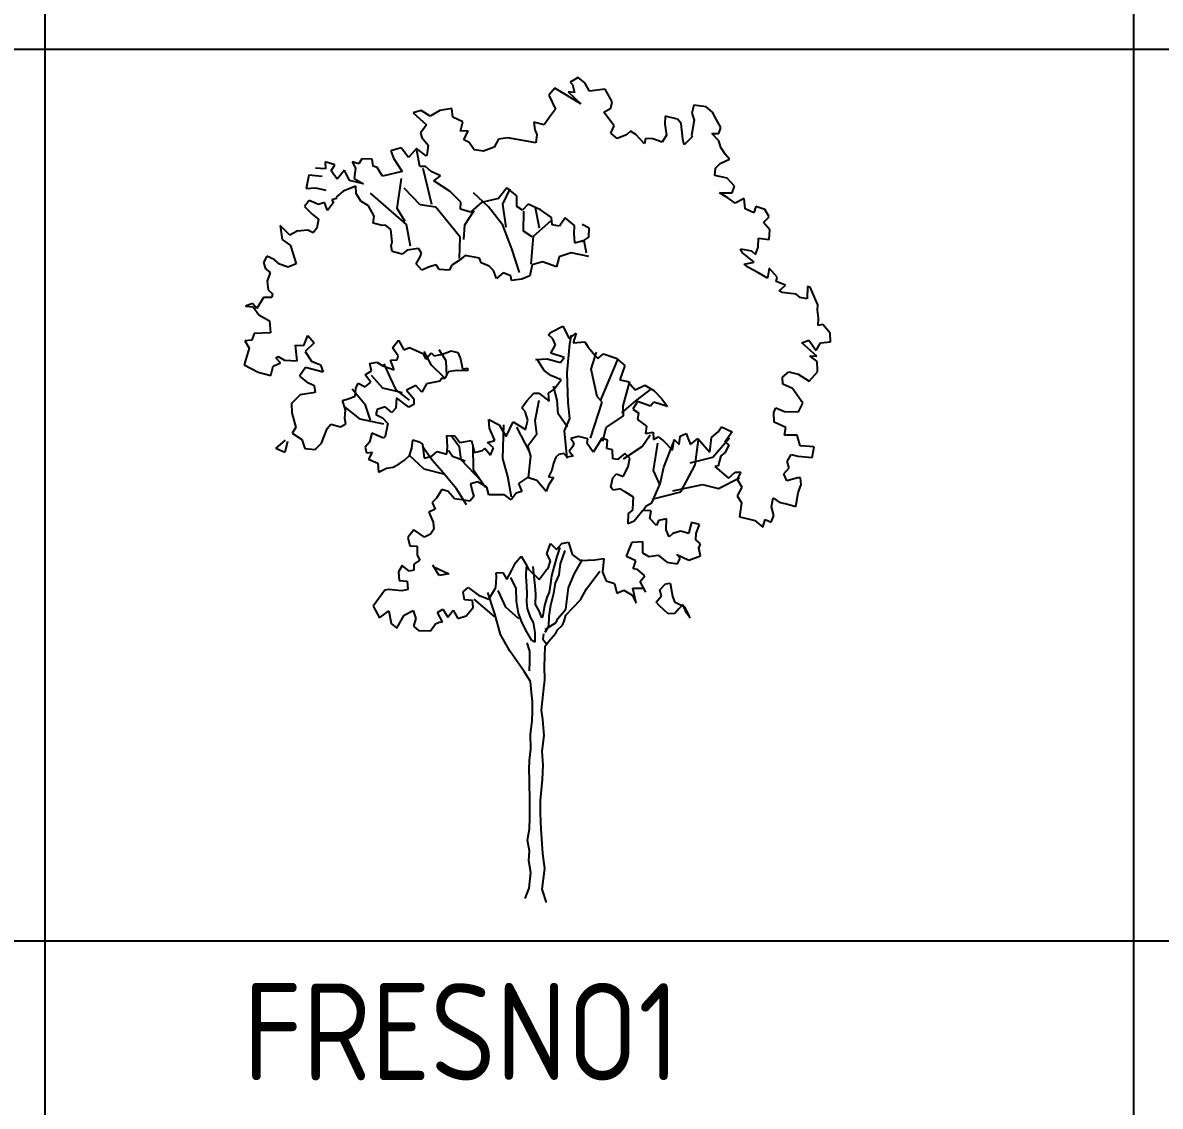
# Model space of a CAD drawing. Header units: millimetres. Extents: x 2198.5 to 2287.8, y 1208.8 to 1298.1.
# Drawn here: x 2268.953 to 2272.464, y 1254.495 to 1257.839 of the extents above; entities that cross this region are included whole.
import ezdxf

# ---------------------------------------------------------------- set-up
doc = ezdxf.new("R2010")
doc.units = ezdxf.units.MM
doc.layers.add('2', color=7, linetype='Continuous')
doc.layers.add('ARBOLES', color=74, linetype='Continuous')
doc.styles.add('ARCHQUICK', font='ARCHQUIK.SHX')

# ---------------------------------------------------------------- blocks, each defined once
blk = doc.blocks.new('FRESNO1')
at = {"layer": 'ARBOLES', "color": 70, "linetype": 'Continuous'}
for p, q in [((0.1599, 4.1692), (0.1188, 4.1461)), ((0.1188, 4.1461), (0.1309, 4.1328)), ((0.1934, 4.1424), (0.1599, 4.1692)), ((0.2166, 4.1), (0.1934, 4.1424)), ((0.0415, 4.1149), (0.011, 4.0798)), ((0.1722, 4.0355), (0.0415, 4.1149)), ((0.1406, 4.0929), (0.1098, 4.0961)), ((0.1098, 4.0961), (0.1722, 4.0355)), ((0.1309, 4.1328), (0.1406, 4.0929)), ((0.2963, 4.1102), (0.2166, 4.1)), ((0.3313, 4.0452), (0.2963, 4.1102)), ((0.011, 4.0798), (0.0453, 4.0094)), ((0.3242, 4.014), (0.3313, 4.0452)), ((0.7436, 4.0289), (0.7335, 3.9893)), ((0.8069, 4.02), (0.7436, 4.0289)), ((-0.6331, 4.0015), (-0.6743, 3.9903)), ((-0.6743, 3.9903), (-0.6065, 3.929)), ((-0.5876, 3.9735), (-0.6331, 4.0015)), ((-0.5391, 4.0014), (-0.5876, 3.9735)), ((-0.4781, 4.0121), (-0.5391, 4.0014)), ((-0.4731, 3.9677), (-0.4781, 4.0121)), ((-0.4228, 3.9441), (-0.4731, 3.9677)), ((0.014, 3.9689), (-0.012, 3.9289)), ((0.0453, 4.0094), (0.014, 3.9689)), ((0.2893, 3.9942), (0.3242, 4.014)), ((0.3408, 3.9244), (0.2893, 3.9942)), ((0.5989, 3.973), (0.598, 3.9332)), ((0.6614, 3.9588), (0.5989, 3.973)), ((0.7335, 3.9893), (0.7454, 3.9536)), ((0.8388, 3.9944), (0.8069, 4.02)), ((0.8561, 3.9579), (0.8388, 3.9944)), ((-0.6065, 3.929), (-0.6378, 3.8884)), ((-0.4349, 3.8978), (-0.4228, 3.9441)), ((-0.012, 3.9289), (-0.0638, 3.943)), ((-0.0638, 3.943), (-0.0595, 3.9038)), ((0.3249, 3.8883), (0.3408, 3.9244)), ((0.598, 3.9332), (0.6056, 3.8771)), ((0.6797, 3.937), (0.6614, 3.9588)), ((0.6886, 3.8572), (0.6797, 3.937)), ((0.7454, 3.9536), (0.7314, 3.8765)), ((0.8807, 3.9156), (0.8561, 3.9579)), ((0.8707, 3.8867), (0.8807, 3.9156)), ((-0.6378, 3.8884), (-0.6312, 3.8653)), ((-0.6312, 3.8653), (-0.5978, 3.8267)), ((-0.3967, 3.8994), (-0.4349, 3.8978)), ((-0.4182, 3.8546), (-0.3967, 3.8994)), ((-0.3914, 3.8404), (-0.4182, 3.8546)), ((-0.2423, 3.8569), (-0.2657, 3.8173)), ((-0.1967, 3.8633), (-0.2423, 3.8569)), ((-0.0548, 3.8381), (-0.1967, 3.8633)), ((-0.0595, 3.9038), (-0.049, 3.8811)), ((-0.049, 3.8811), (-0.0548, 3.8381)), ((0.3571, 3.8614), (0.3249, 3.8883)), ((0.404, 3.8798), (0.3571, 3.8614)), ((0.4232, 3.8979), (0.404, 3.8798)), ((0.4515, 3.8812), (0.4232, 3.8979)), ((0.494, 3.8329), (0.4515, 3.8812)), ((0.5002, 3.8601), (0.494, 3.8329)), ((0.5374, 3.8589), (0.5002, 3.8601)), ((0.5842, 3.8429), (0.5374, 3.8589)), ((0.6056, 3.8771), (0.5842, 3.8429)), ((0.6957, 3.8289), (0.6886, 3.8572)), ((0.7362, 3.8691), (0.6957, 3.8289)), ((0.7314, 3.8765), (0.7362, 3.8691)), ((0.871, 3.8484), (0.8349, 3.8867)), ((0.8349, 3.8867), (0.8707, 3.8867)), ((-0.7353, 3.8127), (-0.7867, 3.799)), ((-0.7867, 3.799), (-0.7732, 3.7608)), ((-0.6981, 3.7639), (-0.7353, 3.8127)), ((-0.657, 3.8108), (-0.6981, 3.7639)), ((-0.6091, 3.7738), (-0.657, 3.8108)), ((-0.6401, 3.7187), (-0.657, 3.8108)), ((-0.5978, 3.8267), (-0.6054, 3.7755)), ((-0.3661, 3.8034), (-0.3914, 3.8404)), ((-0.319, 3.7968), (-0.3661, 3.8034)), ((-0.2657, 3.8173), (-0.319, 3.7968)), ((0.88, 3.8149), (0.871, 3.8484)), ((0.9022, 3.7817), (0.88, 3.8149)), ((-1.0701, 3.7278), (-1.1194, 3.7422)), ((-1.1194, 3.7422), (-1.1169, 3.708)), ((-0.9489, 3.7333), (-0.9831, 3.7428)), ((-0.9831, 3.7428), (-0.9649, 3.7104)), ((-0.9344, 3.7574), (-0.9489, 3.7333)), ((-0.8812, 3.7554), (-0.9344, 3.7574)), ((-0.876, 3.7202), (-0.8812, 3.7554)), ((-0.7732, 3.7608), (-0.7301, 3.6941)), ((-0.6054, 3.7755), (-0.6091, 3.7738)), ((0.8769, 3.7351), (0.9249, 3.7564)), ((0.9249, 3.7564), (0.9022, 3.7817)), ((-1.1169, 3.708), (-1.1675, 3.7103)), ((-1.0892, 3.6965), (-1.0701, 3.7278)), ((-1.0581, 3.655), (-1.0892, 3.6965)), ((-1.022, 3.7), (-1.0581, 3.655)), ((-0.9964, 3.6486), (-1.022, 3.7)), ((-0.9649, 3.7104), (-0.9725, 3.6592)), ((-0.8553, 3.7133), (-0.876, 3.7202)), ((-0.8293, 3.6698), (-0.8553, 3.7133)), ((-0.7301, 3.6941), (-0.8293, 3.6698)), ((-0.6123, 3.7191), (-0.6401, 3.7187)), ((-0.583, 3.6932), (-0.6123, 3.7191)), ((-0.5356, 3.672), (-0.583, 3.6932)), ((0.8506, 3.6739), (0.8531, 3.7113)), ((0.8531, 3.7113), (0.8769, 3.7351)), ((-1.2006, 3.6749), (-1.2144, 3.6084)), ((-1.1338, 3.6691), (-1.2006, 3.6749)), ((-0.9244, 3.6314), (-0.9964, 3.6486)), ((-0.9725, 3.6592), (-0.9244, 3.6314)), ((-0.5699, 3.647), (-0.5356, 3.672)), ((-0.487, 3.5927), (-0.5699, 3.647)), ((0.9117, 3.6609), (0.8506, 3.6739)), ((0.9493, 3.62), (0.9117, 3.6609)), ((-1.2144, 3.6084), (-1.1671, 3.6111)), ((-1.1671, 3.6111), (-1.1155, 3.5996)), ((-1.0275, 3.5948), (-1.0626, 3.5644)), ((-1.0626, 3.5644), (-1.0618, 3.5579)), ((-0.9642, 3.6204), (-1.0275, 3.5948)), ((-0.9626, 3.5822), (-0.9642, 3.6204)), ((-0.9384, 3.5438), (-0.9626, 3.5822)), ((-0.4334, 3.5391), (-0.487, 3.5927)), ((-0.2017, 3.6112), (-0.2434, 3.5575)), ((-0.1496, 3.5706), (-0.2017, 3.6112)), ((-0.1501, 3.5163), (-0.1496, 3.5706)), ((0.9162, 3.5607), (0.8736, 3.5865)), ((0.8736, 3.5865), (0.9373, 3.5856)), ((0.9373, 3.5856), (0.9493, 3.62)), ((-1.1998, 3.5478), (-1.2229, 3.5175)), ((-1.2229, 3.5175), (-1.1854, 3.4779)), ((-1.1525, 3.5279), (-1.1998, 3.5478)), ((-1.123, 3.5365), (-1.1525, 3.5279)), ((-1.1067, 3.4973), (-1.123, 3.5365)), ((-1.0768, 3.5377), (-1.1067, 3.4973)), ((-1.0618, 3.5579), (-1.0854, 3.5514)), ((-1.0854, 3.5514), (-1.0768, 3.5377)), ((-0.9001, 3.5203), (-0.9384, 3.5438)), ((-0.8717, 3.4678), (-0.9001, 3.5203)), ((-0.4347, 3.5032), (-0.4334, 3.5391)), ((-0.3286, 3.5375), (-0.384, 3.4876)), ((-0.2434, 3.5575), (-0.3286, 3.5375)), ((-0.1216, 3.4983), (-0.1501, 3.5163)), ((-0.0933, 3.5292), (-0.1216, 3.4983)), ((-0.0305, 3.5005), (-0.0933, 3.5292)), ((0.9523, 3.5343), (0.9162, 3.5607)), ((0.9986, 3.558), (0.9523, 3.5343)), ((1.0031, 3.5055), (0.9986, 3.558)), ((1.0575, 3.5169), (1.0464, 3.4852)), ((1.1028, 3.502), (1.0575, 3.5169)), ((-1.1854, 3.4779), (-1.1522, 3.4538)), ((-1.1522, 3.4538), (-1.1617, 3.4077)), ((-0.8771, 3.4328), (-0.8717, 3.4678)), ((-0.384, 3.4876), (-0.4347, 3.5032)), ((0.0241, 3.4615), (-0.0305, 3.5005)), ((0.0282, 3.4249), (0.0241, 3.4615)), ((0.0945, 3.4601), (0.0648, 3.417)), ((0.1411, 3.4216), (0.0945, 3.4601)), ((1.0464, 3.4852), (1.0031, 3.5055)), ((1.0956, 3.4364), (1.1242, 3.4647)), ((1.1242, 3.4647), (1.1028, 3.502)), ((-1.2968, 3.3728), (-1.3471, 3.4202)), ((-1.3471, 3.4202), (-1.3366, 3.3499)), ((-1.2606, 3.3928), (-1.2968, 3.3728)), ((-1.2069, 3.3974), (-1.2606, 3.3928)), ((-1.179, 3.3846), (-1.2069, 3.3974)), ((-1.1617, 3.4077), (-1.179, 3.3846)), ((-0.8307, 3.4207), (-0.8771, 3.4328)), ((-0.8137, 3.4226), (-0.8307, 3.4207)), ((-0.7874, 3.4004), (-0.8137, 3.4226)), ((-0.7806, 3.3389), (-0.7874, 3.4004)), ((0.0648, 3.417), (0.0282, 3.4249)), ((0.1394, 3.3777), (0.1411, 3.4216)), ((0.2156, 3.4073), (0.1791, 3.4258)), ((0.2127, 3.362), (0.2156, 3.4073)), ((1.1275, 3.3989), (1.0956, 3.4364)), ((1.1249, 3.3509), (1.1275, 3.3989)), ((-1.3366, 3.3499), (-1.2936, 3.3202)), ((-0.7862, 3.3184), (-0.7806, 3.3389)), ((0.1413, 3.3607), (0.1394, 3.3777)), ((0.1432, 3.3317), (0.1413, 3.3607)), ((0.1894, 3.3448), (0.1432, 3.3317)), ((0.1782, 3.3383), (0.2127, 3.362)), ((0.2018, 3.2813), (0.1894, 3.3448)), ((1.0697, 3.3116), (1.07, 3.3567)), ((1.07, 3.3567), (1.1249, 3.3509)), ((-1.2936, 3.3202), (-1.2763, 3.2599)), ((-0.7804, 3.2899), (-0.7862, 3.3184)), ((-0.73, 3.277), (-0.7804, 3.2899)), ((-0.7043, 3.2957), (-0.73, 3.277)), ((-0.647, 3.3048), (-0.7043, 3.2957)), ((-0.6325, 3.2812), (-0.647, 3.3048)), ((-0.6397, 3.2632), (-0.6325, 3.2812)), ((0.1234, 3.2832), (0.0634, 3.2633)), ((0.213, 3.264), (0.1234, 3.2832)), ((0.9879, 3.2853), (0.9793, 3.3029)), ((0.9793, 3.3029), (1.0347, 3.2932)), ((1.0491, 3.2352), (0.9879, 3.2853)), ((1.0347, 3.2932), (1.0553, 3.2743)), ((1.0553, 3.2743), (1.0697, 3.3116)), ((-1.4134, 3.2659), (-1.4298, 3.2349)), ((-1.4298, 3.2349), (-1.4196, 3.2029)), ((-1.3772, 3.25), (-1.4134, 3.2659)), ((-1.3493, 3.2253), (-1.3772, 3.25)), ((-1.3052, 3.2103), (-1.3493, 3.2253)), ((-1.2647, 3.2268), (-1.3052, 3.2103)), ((-1.2763, 3.2599), (-1.2647, 3.2268)), ((-0.6583, 3.228), (-0.6397, 3.2632)), ((-0.6309, 3.1953), (-0.6583, 3.228)), ((-0.5583, 3.2219), (-0.5916, 3.2116)), ((-0.5425, 3.1985), (-0.5583, 3.2219)), ((-0.4787, 3.2202), (-0.4931, 3.1948)), ((-0.4416, 3.2442), (-0.4787, 3.2202)), ((-0.4113, 3.2687), (-0.4416, 3.2442)), ((-0.3398, 3.2568), (-0.4113, 3.2687)), ((-0.3305, 3.2327), (-0.3398, 3.2568)), ((-0.2901, 3.2147), (-0.3305, 3.2327)), ((-0.0725, 3.223), (-0.0848, 3.1673)), ((-0.021, 3.2367), (-0.0725, 3.223)), ((0.0492, 3.2127), (-0.021, 3.2367)), ((0.0634, 3.2633), (0.0492, 3.2127)), ((0.9985, 3.2256), (1.0491, 3.2352)), ((1.0202, 3.2095), (0.9985, 3.2256)), ((-1.4196, 3.2029), (-1.3975, 3.1829)), ((-1.3975, 3.1829), (-1.4126, 3.1401)), ((-0.5916, 3.2116), (-0.6309, 3.1953)), ((-0.4931, 3.1948), (-0.5425, 3.1985)), ((-0.2678, 3.1933), (-0.2901, 3.2147)), ((-0.2528, 3.1539), (-0.2678, 3.1933)), ((-0.2201, 3.1814), (-0.2528, 3.1539)), ((-0.18, 3.166), (-0.2201, 3.1814)), ((-0.1774, 3.1425), (-0.18, 3.166)), ((-0.0848, 3.1673), (-0.1252, 3.1496)), ((1.0639, 3.1852), (1.0202, 3.2095)), ((1.1162, 3.1553), (1.0639, 3.1852)), ((1.1252, 3.2053), (1.1162, 3.1553)), ((1.1648, 3.1593), (1.1252, 3.2053)), ((-1.4126, 3.1401), (-1.4077, 3.0957)), ((-0.1252, 3.1496), (-0.1774, 3.1425)), ((1.1606, 3.1377), (1.1648, 3.1593)), ((1.2077, 3.1191), (1.1606, 3.1377)), ((1.1751, 3.0903), (1.2077, 3.1191)), ((1.3183, 3.1129), (1.3159, 3.0504)), ((1.3319, 3.1091), (1.3183, 3.1129)), ((1.3709, 3.0207), (1.3319, 3.1091)), ((-1.4312, 3.0573), (-1.4635, 3.0021)), ((-1.3888, 3.0567), (-1.4312, 3.0573)), ((-1.4077, 3.0957), (-1.3843, 3.0758)), ((-1.3843, 3.0758), (-1.3888, 3.0567)), ((1.1905, 3.0828), (1.1751, 3.0903)), ((1.2617, 3.0735), (1.1905, 3.0828)), ((1.2808, 3.057), (1.2617, 3.0735)), ((1.3159, 3.0504), (1.2808, 3.057)), ((-1.4862, 3.0273), (-1.5216, 3.0128)), ((-1.5216, 3.0128), (-1.483, 3.0105)), ((-1.4635, 3.0021), (-1.4862, 3.0273)), ((-1.483, 3.0105), (-1.4533, 2.9701)), ((1.3686, 2.994), (1.3709, 3.0207)), ((1.3744, 2.9536), (1.3686, 2.994)), ((-1.4533, 2.9701), (-1.3995, 2.939)), ((-1.3995, 2.939), (-1.3954, 2.8785)), ((1.3719, 2.9162), (1.3744, 2.9536)), ((-1.4773, 2.876), (-1.4893, 2.8416)), ((-1.3954, 2.8785), (-1.4773, 2.876)), ((0.0094, 2.8679), (0.0198, 2.881)), ((0.0198, 2.881), (0.0826, 2.9118)), ((0.0826, 2.9118), (0.1146, 2.8505)), ((0.1146, 2.8505), (0.1488, 2.8768)), ((0.1488, 2.8768), (0.1344, 2.8276)), ((1.3965, 2.9216), (1.3719, 2.9162)), ((1.4333, 2.8767), (1.3965, 2.9216)), ((1.4341, 2.8331), (1.4333, 2.8767)), ((-1.4893, 2.8416), (-1.5248, 2.839)), ((-1.5248, 2.839), (-1.5021, 2.8018)), ((-1.2606, 2.7373), (-1.2694, 2.8171)), ((-1.2694, 2.8171), (-1.2269, 2.8152)), ((-1.2269, 2.8152), (-1.2059, 2.8652)), ((-1.1753, 2.8275), (-1.2207, 2.7841)), ((-1.2059, 2.8652), (-1.1753, 2.8275)), ((-0.7779, 2.8029), (-0.7478, 2.842)), ((-0.7478, 2.842), (-0.7211, 2.792)), ((0.0315, 2.8479), (0.0094, 2.8679)), ((0.021, 2.7752), (0.0454, 2.8177)), ((0.0454, 2.8177), (0.0315, 2.8479)), ((0.1177, 2.8231), (0.1258, 2.869)), ((0.1344, 2.8276), (0.1934, 2.8328)), ((0.1934, 2.8328), (0.2095, 2.8068)), ((1.2891, 2.8276), (1.3259, 2.8422)), ((1.3654, 2.7606), (1.2891, 2.8276)), ((1.3259, 2.8422), (1.3622, 2.7893)), ((1.3622, 2.7893), (1.3843, 2.8289)), ((1.3843, 2.8289), (1.4341, 2.8331)), ((-1.5021, 2.8018), (-1.5284, 2.7168)), ((-1.2207, 2.7841), (-1.1876, 2.7361)), ((-0.7495, 2.7623), (-0.7779, 2.8029)), ((-0.7552, 2.7418), (-0.7495, 2.7623)), ((-0.7211, 2.792), (-0.6933, 2.8043)), ((-0.6933, 2.8043), (-0.6251, 2.7749)), ((-0.6251, 2.7749), (-0.61, 2.7461)), ((-0.61, 2.7461), (-0.5831, 2.7782)), ((-0.5831, 2.7782), (-0.5682, 2.7627)), ((-0.5682, 2.7627), (-0.5268, 2.7712)), ((-0.5268, 2.7712), (-0.4823, 2.7881)), ((-0.4823, 2.7881), (-0.4481, 2.7787)), ((-0.4481, 2.7787), (-0.4353, 2.747)), ((0.0896, 2.7537), (0.021, 2.7752)), ((0.2095, 2.8068), (0.2447, 2.7644)), ((0.2447, 2.7644), (0.2597, 2.7488)), ((0.2597, 2.7488), (0.2876, 2.7718)), ((0.2876, 2.7718), (0.3521, 2.7511)), ((1.3671, 2.733), (1.3307, 2.7633)), ((1.3307, 2.7633), (1.3654, 2.7606)), ((-1.5284, 2.7168), (-1.4581, 2.6796)), ((-1.3927, 2.663), (-1.3821, 2.7105)), ((-1.3821, 2.7105), (-1.3454, 2.7265)), ((-1.3683, 2.7531), (-1.3569, 2.7583)), ((-1.3454, 2.7265), (-1.3683, 2.7531)), ((-1.3569, 2.7583), (-1.3245, 2.7408)), ((-1.3245, 2.7408), (-1.2606, 2.7373)), ((-1.2184, 2.7036), (-1.2494, 2.6604)), ((-1.1283, 2.6792), (-1.2184, 2.7036)), ((-1.1876, 2.7361), (-1.1418, 2.7174)), ((-1.1418, 2.7174), (-1.1283, 2.6792)), ((-0.8936, 2.7238), (-0.8572, 2.7305)), ((-0.8841, 2.6865), (-0.8936, 2.7238)), ((-0.8572, 2.7305), (-0.8273, 2.7113)), ((-0.8273, 2.7113), (-0.7695, 2.6913)), ((-0.7882, 2.7408), (-0.7552, 2.7418)), ((-0.7695, 2.6913), (-0.7882, 2.7408)), ((-0.4353, 2.747), (-0.4257, 2.6964)), ((-0.055, 2.7443), (0.0029, 2.748)), ((-0.0468, 2.7425), (-0.055, 2.7443)), ((-0.013, 2.688), (-0.0468, 2.7425)), ((0.0029, 2.748), (0.0699, 2.729)), ((0.0699, 2.729), (0.0896, 2.7537)), ((0.3521, 2.7511), (0.3947, 2.7135)), ((0.3947, 2.7135), (0.3696, 2.6418)), ((1.3693, 2.6895), (1.3671, 2.733)), ((-1.4581, 2.6796), (-1.3927, 2.663)), ((-1.2494, 2.6604), (-1.213, 2.6313)), ((-0.9164, 2.667), (-0.8841, 2.6865)), ((-0.8883, 2.629), (-0.9164, 2.667)), ((-0.5328, 2.6474), (-0.5394, 2.6348)), ((-0.5144, 2.6481), (-0.5328, 2.6474)), ((-0.497, 2.6819), (-0.5144, 2.6481)), ((-0.4554, 2.6891), (-0.497, 2.6819)), ((-0.3994, 2.6861), (-0.4554, 2.6891)), ((-0.4257, 2.6964), (-0.3996, 2.6993)), ((-0.3996, 2.6993), (-0.3994, 2.6861)), ((0.0216, 2.6627), (-0.013, 2.688)), ((0.0744, 2.6408), (0.0216, 2.6627)), ((1.1919, 2.6539), (1.2246, 2.6813)), ((1.193, 2.6196), (1.1919, 2.6539)), ((1.2246, 2.6813), (1.2708, 2.6706)), ((1.2708, 2.6706), (1.3265, 2.6344)), ((1.3265, 2.6344), (1.3689, 2.6815)), ((1.3689, 2.6815), (1.3693, 2.6895)), ((-1.213, 2.6313), (-1.1739, 2.6132)), ((-1.1739, 2.6132), (-1.17, 2.5779)), ((-0.9665, 2.5581), (-0.9642, 2.5968)), ((-0.9642, 2.5968), (-0.9527, 2.6245)), ((-0.9527, 2.6245), (-0.9162, 2.6061)), ((-0.9162, 2.6061), (-0.8883, 2.629)), ((-0.6613, 2.6119), (-0.7078, 2.5895)), ((-0.7078, 2.5895), (-0.6712, 2.5459)), ((-0.6311, 2.5782), (-0.6613, 2.6119)), ((-0.6067, 2.6207), (-0.6311, 2.5782)), ((-0.5394, 2.6348), (-0.6067, 2.6207)), ((0.0103, 2.5741), (0.0373, 2.593)), ((0.0373, 2.593), (0.0744, 2.6408)), ((0.3696, 2.6418), (0.4103, 2.6331)), ((0.4103, 2.6331), (0.4481, 2.591)), ((0.4481, 2.591), (0.4957, 2.6148)), ((0.4957, 2.6148), (0.5425, 2.5869)), ((0.5425, 2.5869), (0.5829, 2.5451)), ((1.2432, 2.5973), (1.193, 2.6196)), ((1.2951, 2.5237), (1.2432, 2.5973)), ((-1.2454, 2.5655), (-1.2896, 2.5222)), ((-1.17, 2.5779), (-1.2454, 2.5655)), ((-1.0316, 2.5363), (-1.0021, 2.5449)), ((-1.0158, 2.4891), (-1.0316, 2.5363)), ((-1.0021, 2.5449), (-0.9665, 2.5581)), ((-0.759, 2.5494), (-0.7613, 2.4988)), ((-0.6956, 2.5035), (-0.759, 2.5494)), ((-0.6712, 2.5459), (-0.6706, 2.5169)), ((-0.1244, 2.4995), (-0.0993, 2.5354)), ((-0.0993, 2.5354), (-0.0638, 2.5738)), ((-0.0638, 2.5738), (-0.04, 2.5738)), ((-0.04, 2.5738), (0.0122, 2.5332)), ((0.0122, 2.5332), (0.0103, 2.5741)), ((0.46, 2.5314), (0.4364, 2.493)), ((0.5248, 2.5082), (0.46, 2.5314)), ((0.5829, 2.5451), (0.6111, 2.5058)), ((-1.2896, 2.5222), (-1.287, 2.4748)), ((-1.287, 2.4748), (-1.2668, 2.4002)), ((-1.0203, 2.4462), (-1.0158, 2.4891)), ((-0.8558, 2.491), (-0.8636, 2.4663)), ((-0.8149, 2.5048), (-0.8558, 2.491)), ((-0.7825, 2.4753), (-0.8149, 2.5048)), ((-0.7613, 2.4988), (-0.7825, 2.4753)), ((-0.6706, 2.5169), (-0.6956, 2.5035)), ((-0.1079, 2.4815), (-0.1244, 2.4995)), ((-0.0949, 2.4366), (-0.1079, 2.4815)), ((0.4364, 2.493), (0.4649, 2.475)), ((0.4649, 2.475), (0.4594, 2.4413)), ((0.5411, 2.5285), (0.5248, 2.5082)), ((0.6111, 2.5058), (0.5411, 2.5285)), ((1.1482, 2.4755), (1.1586, 2.5005)), ((1.1495, 2.428), (1.1482, 2.4755)), ((1.1586, 2.5005), (1.2018, 2.4815)), ((1.2018, 2.4815), (1.2723, 2.4787)), ((1.2723, 2.4787), (1.2951, 2.5237)), ((-1.1086, 2.3953), (-1.0899, 2.4173)), ((-1.0899, 2.4173), (-1.0421, 2.404)), ((-1.0421, 2.404), (-1.0146, 2.419)), ((-1.0146, 2.419), (-1.0203, 2.4462)), ((-0.8636, 2.4663), (-0.8286, 2.449)), ((-0.8286, 2.449), (-0.8028, 2.4201)), ((-0.8028, 2.4201), (-0.8155, 2.3551)), ((-0.2892, 2.3977), (-0.2927, 2.4411)), ((-0.2927, 2.4411), (-0.2394, 2.4139)), ((-0.2049, 2.3542), (-0.1695, 2.4283)), ((-0.1695, 2.4283), (-0.107, 2.3902)), ((-0.107, 2.3902), (-0.0949, 2.4366)), ((0.4594, 2.4413), (0.5056, 2.4067)), ((1.2082, 2.4001), (1.1495, 2.428)), ((-1.2668, 2.4002), (-1.2861, 2.3716)), ((-1.2861, 2.3716), (-1.2362, 2.3401)), ((-1.1376, 2.3219), (-1.1107, 2.3898)), ((-1.1107, 2.3898), (-1.1086, 2.3953)), ((-0.8835, 2.3714), (-0.8944, 2.3265)), ((-0.8238, 2.3462), (-0.8835, 2.3714)), ((-0.5011, 2.3027), (-0.5048, 2.3592)), ((-0.5048, 2.3592), (-0.4636, 2.3585)), ((-0.4636, 2.3585), (-0.4386, 2.3242)), ((-0.2623, 2.3345), (-0.2892, 2.3977)), ((-0.2394, 2.4139), (-0.2049, 2.3542)), ((0.5056, 2.4067), (0.4991, 2.3702)), ((0.4991, 2.3702), (0.5393, 2.3774)), ((0.5393, 2.3774), (0.5395, 2.3403)), ((0.6741, 2.3566), (0.7058, 2.3694)), ((0.7058, 2.3694), (0.7154, 2.3426)), ((0.8338, 2.3492), (0.8677, 2.3781)), ((0.8677, 2.3781), (0.8834, 2.4037)), ((0.8834, 2.4037), (0.9379, 2.378)), ((0.9379, 2.378), (0.9012, 2.3262)), ((1.2018, 2.3623), (1.2082, 2.4001)), ((1.2655, 2.3615), (1.2018, 2.3623)), ((1.2807, 2.3075), (1.2655, 2.3615)), ((-1.3689, 2.2949), (-1.3192, 2.3361)), ((-1.3092, 2.3293), (-1.3229, 2.2735)), ((-1.2362, 2.3401), (-1.2218, 2.294)), ((-1.1697, 2.2892), (-1.1376, 2.3219)), ((-0.8944, 2.3265), (-0.9168, 2.3015)), ((-0.9168, 2.3015), (-0.9108, 2.2717)), ((-0.8155, 2.3551), (-0.8238, 2.3462)), ((-0.6805, 2.296), (-0.676, 2.3388)), ((-0.676, 2.3388), (-0.6443, 2.3278)), ((-0.6443, 2.3278), (-0.6271, 2.3165)), ((-0.6271, 2.3165), (-0.618, 2.246)), ((-0.5049, 2.2652), (-0.5011, 2.3027)), ((-0.4386, 2.3242), (-0.3789, 2.3348)), ((-0.3789, 2.3348), (-0.3642, 2.2742)), ((-0.2982, 2.3239), (-0.2623, 2.3345)), ((-0.2689, 2.298), (-0.2982, 2.3239)), ((0.133, 2.3043), (0.1144, 2.2811)), ((0.1605, 2.3551), (0.1233, 2.3443)), ((0.1233, 2.3443), (0.1375, 2.3234)), ((0.1375, 2.3234), (0.133, 2.3043)), ((0.2081, 2.3432), (0.1605, 2.3551)), ((0.2054, 2.3203), (0.2081, 2.3432)), ((0.2355, 2.276), (0.2054, 2.3203)), ((0.2603, 2.3145), (0.2355, 2.276)), ((0.2793, 2.3458), (0.2603, 2.3145)), ((0.307, 2.3356), (0.2793, 2.3458)), ((0.3036, 2.2942), (0.307, 2.3356)), ((0.5395, 2.3403), (0.5632, 2.3535)), ((0.5632, 2.3535), (0.5907, 2.3327)), ((0.5907, 2.3327), (0.6356, 2.2861)), ((0.6356, 2.2861), (0.6441, 2.34)), ((0.6441, 2.34), (0.6696, 2.3137)), ((0.6696, 2.3137), (0.6741, 2.3566)), ((0.7154, 2.3426), (0.7277, 2.3149)), ((0.7277, 2.3149), (0.7642, 2.3441)), ((0.7642, 2.3441), (0.8248, 2.2754)), ((0.8248, 2.2754), (0.8338, 2.3492)), ((0.9012, 2.3262), (0.9213, 2.3126)), ((0.9213, 2.3126), (0.9018, 2.2733)), ((1.3515, 2.3022), (1.2807, 2.3075)), ((1.3416, 2.2481), (1.3515, 2.3022)), ((-1.3229, 2.2735), (-1.3689, 2.2949)), ((-1.2218, 2.294), (-1.1697, 2.2892)), ((-0.9108, 2.2717), (-0.8807, 2.275)), ((-0.8807, 2.275), (-0.8993, 2.2398)), ((-0.7188, 2.2361), (-0.6922, 2.2589)), ((-0.6922, 2.2589), (-0.6805, 2.296)), ((-0.618, 2.246), (-0.5793, 2.2556)), ((-0.5793, 2.2556), (-0.5529, 2.2797)), ((-0.5529, 2.2797), (-0.5049, 2.2652)), ((-0.3642, 2.2742), (-0.3242, 2.2839)), ((-0.3242, 2.2839), (-0.3123, 2.2959)), ((-0.3123, 2.2959), (-0.2832, 2.2607)), ((-0.2832, 2.2607), (-0.2689, 2.298)), ((0.0464, 2.2497), (0.0352, 2.2193)), ((0.0619, 2.2647), (0.0464, 2.2497)), ((0.0879, 2.2689), (0.0619, 2.2647)), ((0.1045, 2.2509), (0.0879, 2.2689)), ((0.1345, 2.2555), (0.1045, 2.2509)), ((0.1144, 2.2811), (0.1345, 2.2555)), ((0.3336, 2.2869), (0.3036, 2.2942)), ((0.3346, 2.242), (0.3336, 2.2869)), ((0.3589, 2.2381), (0.3346, 2.242)), ((0.3952, 2.2686), (0.3589, 2.2381)), ((0.4203, 2.2449), (0.3952, 2.2686)), ((0.4119, 2.2016), (0.4203, 2.2449)), ((0.8812, 2.2565), (0.8668, 2.2072)), ((0.9018, 2.2733), (0.8812, 2.2565)), ((1.2153, 2.2288), (1.2352, 2.2641)), ((1.2352, 2.2641), (1.2692, 2.2559)), ((1.2692, 2.2559), (1.3416, 2.2481)), ((-0.8993, 2.2398), (-0.8534, 2.2198)), ((-0.8534, 2.2198), (-0.8496, 2.1739)), ((-0.8496, 2.1739), (-0.8082, 2.1944)), ((-0.8082, 2.1944), (-0.7756, 2.1993)), ((-0.7756, 2.1993), (-0.7445, 2.2173)), ((-0.7445, 2.2173), (-0.7188, 2.2361)), ((0.0257, 2.1852), (0.0098, 2.1503)), ((0.0352, 2.2193), (0.0257, 2.1852)), ((0.3869, 2.1525), (0.4119, 2.2016)), ((0.8668, 2.2072), (0.85, 2.204)), ((0.85, 2.204), (0.9188, 2.1441)), ((1.1985, 2.166), (1.2255, 2.1968)), ((1.2255, 2.1968), (1.2153, 2.2288)), ((-0.0972, 2.1476), (-0.1428, 2.1174)), ((-0.0491, 2.1318), (-0.0972, 2.1476)), ((-0.002, 2.0775), (-0.0491, 2.1318)), ((0.0352, 2.1478), (0.009, 2.1091)), ((0.0098, 2.1503), (0.0352, 2.1478)), ((0.3254, 2.098), (0.3346, 2.1467)), ((0.3346, 2.1467), (0.3536, 2.166)), ((0.3536, 2.166), (0.3869, 2.1525)), ((0.9188, 2.1441), (0.9526, 2.1744)), ((0.9526, 2.1744), (0.9816, 2.175)), ((0.9816, 2.175), (0.9632, 2.1385)), ((0.9632, 2.1385), (0.9861, 2.0987)), ((1.2143, 2.1307), (1.1985, 2.166)), ((1.2695, 2.1461), (1.2143, 2.1307)), ((1.2828, 2.1462), (1.2695, 2.1461)), ((1.2866, 2.1122), (1.2828, 2.1462)), ((-0.5287, 2.0864), (-0.557, 2.0435)), ((-0.4972, 2.0767), (-0.5287, 2.0864)), ((-0.4653, 2.0405), (-0.4972, 2.0767)), ((-0.3478, 2.1264), (-0.385, 2.1156)), ((-0.385, 2.1156), (-0.3751, 2.0744)), ((-0.3751, 2.0744), (-0.3672, 2.0514)), ((-0.3023, 2.0983), (-0.3478, 2.1264)), ((-0.2927, 2.0597), (-0.3023, 2.0983)), ((-0.1251, 2.077), (-0.1546, 2.0684)), ((-0.1428, 2.1174), (-0.1251, 2.077)), ((0.009, 2.1091), (-0.002, 2.0775)), ((0.3364, 2.0833), (0.3254, 2.098)), ((0.3727, 2.09), (0.3364, 2.0833)), ((0.394, 2.0765), (0.3727, 2.09)), ((0.4395, 2.0484), (0.394, 2.0765)), ((0.9861, 2.0987), (0.9632, 2.055)), ((1.2591, 2.0019), (1.2715, 2.0695)), ((1.2715, 2.0695), (1.2866, 2.1122)), ((-0.557, 2.0435), (-0.5784, 2.0213)), ((-0.5784, 2.0213), (-0.5627, 1.9873)), ((-0.429, 2.0353), (-0.4653, 2.0405)), ((-0.3884, 2.0278), (-0.429, 2.0353)), ((-0.3672, 2.0514), (-0.3884, 2.0278)), ((-0.2489, 2.0593), (-0.2927, 2.0597)), ((-0.212, 2.0607), (-0.2489, 2.0593)), ((-0.1787, 2.0353), (-0.212, 2.0607)), ((-0.1546, 2.0684), (-0.1787, 2.0353)), ((0.4362, 1.9832), (0.4371, 2.023)), ((0.4371, 2.023), (0.4395, 2.0484)), ((0.9632, 2.055), (0.9843, 2.0203)), ((0.9843, 2.0203), (0.975, 1.9491)), ((1.1361, 2.0001), (1.1457, 2.0449)), ((1.1457, 2.0449), (1.176, 2.0231)), ((1.176, 2.0231), (1.2236, 2.0112)), ((-0.5627, 1.9873), (-0.5955, 1.973)), ((-0.5955, 1.973), (-0.574, 1.9225)), ((0.4122, 1.913), (0.4143, 1.9662)), ((0.4143, 1.9662), (0.4362, 1.9832)), ((0.4868, 1.9809), (0.4425, 1.9269)), ((0.5281, 1.9788), (0.4868, 1.9809)), ((0.489, 1.9851), (0.5026, 2.0051)), ((0.5217, 1.941), (0.5281, 1.9788)), ((1.1356, 1.9219), (1.1476, 1.9564)), ((1.1476, 1.9564), (1.1361, 2.0001)), ((1.2236, 2.0112), (1.2591, 2.0019)), ((-0.574, 1.9225), (-0.57, 1.8858)), ((0.4425, 1.9269), (0.4122, 1.913)), ((0.5548, 1.905), (0.5217, 1.941)), ((0.5653, 1.93), (0.5548, 1.905)), ((0.6067, 1.9386), (0.5653, 1.93)), ((0.6035, 1.8839), (0.6067, 1.9386)), ((0.7318, 1.9207), (0.7214, 1.8838)), ((0.7728, 1.9094), (0.7318, 1.9207)), ((0.7565, 1.8652), (0.7728, 1.9094)), ((0.975, 1.9491), (1.0184, 1.9394)), ((1.0184, 1.9394), (1.0526, 1.9299)), ((1.0526, 1.9299), (1.0934, 1.8961)), ((1.0934, 1.8961), (1.1049, 1.9357)), ((1.1049, 1.9357), (1.1356, 1.9219)), ((-0.6715, 1.8825), (-0.7018, 1.8447)), ((-0.7018, 1.8447), (-0.6904, 1.8022)), ((-0.6172, 1.8461), (-0.6715, 1.8825)), ((-0.5871, 1.8614), (-0.6172, 1.8461)), ((-0.57, 1.8858), (-0.5871, 1.8614)), ((0.6195, 1.8473), (0.6035, 1.8839)), ((0.6387, 1.8653), (0.6195, 1.8473)), ((0.6772, 1.8762), (0.6387, 1.8653)), ((0.7195, 1.8651), (0.6772, 1.8762)), ((0.7214, 1.8838), (0.7195, 1.8651)), ((0.7549, 1.8319), (0.7565, 1.8652)), ((-0.6904, 1.8022), (-0.6545, 1.8009)), ((-0.6545, 1.8009), (-0.6535, 1.756)), ((0.0014, 1.7613), (0.0194, 1.8137)), ((0.0194, 1.8137), (0.0505, 1.784)), ((0.0505, 1.784), (0.0775, 1.8148)), ((0.0775, 1.8148), (0.1099, 1.8211)), ((0.1099, 1.8211), (0.1288, 1.7583)), ((0.4143, 1.7755), (0.4317, 1.8211)), ((0.4317, 1.8211), (0.4843, 1.8243)), ((0.4843, 1.8243), (0.484, 1.7674)), ((0.777, 1.8119), (0.7549, 1.8319)), ((0.7688, 1.7911), (0.777, 1.8119)), ((0.7785, 1.7511), (0.7688, 1.7911)), ((-0.64, 1.7297), (-0.6709, 1.7104)), ((-0.6535, 1.756), (-0.64, 1.7297)), ((-0.1578, 1.7158), (-0.1284, 1.7496)), ((-0.1284, 1.7496), (-0.1075, 1.7161)), ((0.0198, 1.7263), (0.0014, 1.7613)), ((0.0082, 1.688), (0.0198, 1.7263)), ((0.1288, 1.7583), (0.1693, 1.7284)), ((0.1693, 1.7284), (0.2444, 1.7314)), ((0.2444, 1.7314), (0.2899, 1.7391)), ((0.2899, 1.7391), (0.2817, 1.6694)), ((0.4041, 1.7479), (0.4143, 1.7755)), ((0.4515, 1.7267), (0.4041, 1.7479)), ((0.4376, 1.6854), (0.4515, 1.7267)), ((0.484, 1.7674), (0.5166, 1.7485)), ((0.5166, 1.7485), (0.5635, 1.755)), ((0.5635, 1.755), (0.6072, 1.7201)), ((0.675, 1.7409), (0.6585, 1.759)), ((0.6585, 1.759), (0.7186, 1.7299)), ((0.6611, 1.7116), (0.675, 1.7409)), ((0.7186, 1.7299), (0.7785, 1.7511)), ((-0.7297, 1.7025), (-0.7487, 1.6713)), ((-0.7487, 1.6713), (-0.7451, 1.6267)), ((-0.6948, 1.6746), (-0.7297, 1.7025)), ((-0.6701, 1.6787), (-0.6948, 1.6746)), ((-0.6709, 1.7104), (-0.6701, 1.6787)), ((-0.5426, 1.6518), (-0.5749, 1.7039)), ((-0.5701, 1.6965), (-0.4933, 1.6613)), ((-0.2554, 1.6652), (-0.2213, 1.6677)), ((-0.2213, 1.6677), (-0.2015, 1.6328)), ((-0.2015, 1.6328), (-0.1762, 1.6794)), ((-0.1762, 1.6794), (-0.1578, 1.7158)), ((-0.1075, 1.7161), (-0.0921, 1.6847)), ((-0.0921, 1.6847), (-0.0373, 1.6326)), ((-0.0373, 1.6326), (-0.0028, 1.6801)), ((-0.0028, 1.6801), (0.0082, 1.688)), ((0.2817, 1.6694), (0.3012, 1.6252)), ((0.4591, 1.6825), (0.4376, 1.6854)), ((0.497, 1.651), (0.4591, 1.6825)), ((0.6072, 1.7201), (0.6611, 1.7116)), ((-0.7451, 1.6267), (-0.7051, 1.6245)), ((-0.7051, 1.6245), (-0.7017, 1.5825)), ((-0.4933, 1.6613), (-0.5426, 1.6518)), ((-0.2566, 1.5923), (-0.2532, 1.6456)), ((-0.2532, 1.6456), (-0.2554, 1.6652)), ((0.3012, 1.6252), (0.3425, 1.6113)), ((0.3425, 1.6113), (0.3544, 1.5636)), ((0.4723, 1.623), (0.497, 1.651)), ((0.5022, 1.5681), (0.4723, 1.623)), ((0.5724, 1.5799), (0.6008, 1.6109)), ((0.6008, 1.6109), (0.6243, 1.6135)), ((0.6243, 1.6135), (0.6355, 1.5485)), ((-0.8179, 1.5788), (-0.8763, 1.4969)), ((-0.7982, 1.581), (-0.8179, 1.5788)), ((-0.7674, 1.5778), (-0.7982, 1.581)), ((-0.7314, 1.5752), (-0.7674, 1.5778)), ((-0.7017, 1.5825), (-0.7314, 1.5752)), ((-0.4223, 1.5699), (-0.3968, 1.5913)), ((-0.4151, 1.5296), (-0.4223, 1.5699)), ((-0.3968, 1.5913), (-0.3449, 1.5533)), ((-0.3449, 1.5533), (-0.2923, 1.5327)), ((-0.2923, 1.5327), (-0.2566, 1.5923)), ((0.3544, 1.5636), (0.3899, 1.5781)), ((0.3899, 1.5781), (0.4325, 1.5524)), ((0.4325, 1.5524), (0.4528, 1.5123)), ((0.4351, 1.5884), (0.4906, 1.5893)), ((0.4528, 1.5123), (0.4351, 1.5884)), ((0.5812, 1.5491), (0.5724, 1.5799)), ((-0.8763, 1.4969), (-0.8446, 1.4382)), ((-0.375, 1.5261), (-0.4151, 1.5296)), ((-0.3711, 1.4908), (-0.375, 1.5261)), ((0.5541, 1.5183), (0.5812, 1.5491)), ((0.5708, 1.4989), (0.5541, 1.5183)), ((0.6137, 1.4587), (0.5708, 1.4989)), ((0.6355, 1.5485), (0.6467, 1.5193)), ((0.6467, 1.5193), (0.6971, 1.4944)), ((0.688, 1.5053), (0.6679, 1.4833)), ((0.7072, 1.4638), (0.688, 1.5053)), ((0.6971, 1.4944), (0.7197, 1.4466)), ((-0.8446, 1.4382), (-0.7969, 1.4739)), ((-0.7969, 1.4739), (-0.7859, 1.4103)), ((-0.7568, 1.387), (-0.719, 1.4521)), ((-0.719, 1.4521), (-0.674, 1.4757)), ((-0.674, 1.4757), (-0.6602, 1.4348)), ((-0.551, 1.4655), (-0.5237, 1.4818)), ((-0.5259, 1.418), (-0.551, 1.4655)), ((-0.5237, 1.4818), (-0.4994, 1.4421)), ((-0.4994, 1.4421), (-0.4728, 1.4769)), ((-0.4728, 1.4769), (-0.4483, 1.4346)), ((-0.4483, 1.4346), (-0.4061, 1.4485)), ((-0.4061, 1.4485), (-0.3711, 1.4908)), ((0.6479, 1.4612), (0.6137, 1.4587)), ((0.6679, 1.4833), (0.6479, 1.4612)), ((0.7248, 1.4366), (0.7072, 1.4638)), ((-0.7859, 1.4103), (-0.7568, 1.387)), ((-0.6602, 1.4348), (-0.6731, 1.3963)), ((-0.6731, 1.3963), (-0.6469, 1.3754)), ((-0.587, 1.3728), (-0.5606, 1.4088)), ((-0.5606, 1.4088), (-0.5429, 1.4161)), ((-0.5429, 1.4161), (-0.5259, 1.418)), ((-0.6469, 1.3754), (-0.587, 1.3728))]:
    blk.add_line(p, q, dxfattribs=at)
at = {"layer": 'ARBOLES', "color": 12, "linetype": 'Continuous'}
for p, q in [((-0.5803, 3.5267), (-0.6231, 3.7086)), ((-0.7543, 3.5073), (-0.734, 3.6579)), ((-0.7082, 3.4264), (-0.8899, 3.5836)), ((-0.6385, 3.5255), (-0.7193, 3.6092)), ((-0.2943, 3.5148), (-0.3697, 3.5859)), ((-0.2218, 3.5295), (-0.184, 3.6065)), ((-0.7152, 3.4415), (-0.7543, 3.5073)), ((-0.5604, 3.5143), (-0.6385, 3.5255)), ((-0.4363, 3.3626), (-0.5604, 3.5143)), ((-0.2218, 3.4222), (-0.2943, 3.5148)), ((-0.2048, 3.4122), (-0.2218, 3.5295)), ((-0.036, 3.4071), (-0.0568, 3.5108)), ((-0.4127, 3.4248), (-0.3665, 3.4975)), ((-0.1165, 3.3929), (-0.1145, 3.4938)), ((-0.688, 3.3161), (-0.7082, 3.4264)), ((-0.419, 3.35), (-0.4127, 3.4248)), ((-0.1754, 3.3029), (-0.2218, 3.4222)), ((-0.0737, 3.3646), (-0.1165, 3.3929)), ((-0.066, 3.3667), (0.022, 3.4454)), ((-0.4402, 3.2549), (-0.4363, 3.3626)), ((-0.078, 3.225), (-0.066, 3.3667)), ((-0.1369, 3.1827), (-0.1754, 3.3029)), ((0.1034, 2.6771), (0.1177, 2.8231)), ((-0.5815, 2.7161), (-0.6182, 2.7836)), ((-0.507, 2.7364), (-0.5425, 2.7933)), ((0.2245, 2.6959), (0.2521, 2.7811)), ((-0.7888, 2.6507), (-0.8206, 2.7227)), ((-0.5176, 2.6531), (-0.5815, 2.7161)), ((-0.5039, 2.6612), (-0.507, 2.7364)), ((0.2728, 2.5357), (0.3608, 2.7442)), ((-0.8267, 2.5988), (-0.8856, 2.6638)), ((-0.7609, 2.5903), (-0.7888, 2.6507)), ((0.1083, 2.5267), (0.1034, 2.6771)), ((0.2559, 2.5564), (0.2245, 2.6959)), ((-0.9152, 2.5135), (-0.9825, 2.5947)), ((-0.7287, 2.5753), (-0.8267, 2.5988)), ((-0.6928, 2.5382), (-0.7609, 2.5903)), ((0.054, 2.5379), (0.0343, 2.6085)), ((0.3869, 2.51), (0.4209, 2.633)), ((0.4502, 2.5356), (0.5309, 2.5962)), ((-0.0577, 2.4354), (-0.0374, 2.5383)), ((0.059, 2.4696), (0.054, 2.5379)), ((0.2816, 2.5275), (0.2559, 2.5564)), ((0.3802, 2.4749), (0.4502, 2.5356)), ((-0.9417, 2.4417), (-1.0201, 2.5045)), ((-0.8896, 2.4382), (-0.9152, 2.5135)), ((0.1173, 2.4456), (0.1083, 2.5267)), ((0.2224, 2.3461), (0.2816, 2.5275)), ((0.3886, 2.4586), (0.3869, 2.51)), ((-0.8223, 2.4166), (-0.9417, 2.4417)), ((-0.0488, 2.3675), (-0.0577, 2.4354)), ((0.1049, 2.4019), (0.059, 2.4696)), ((0.0911, 2.3831), (0.1173, 2.4456)), ((0.3011, 2.3999), (0.3886, 2.4586)), ((-0.4399, 2.3002), (-0.4821, 2.3578)), ((-0.2205, 2.2438), (-0.2155, 2.4139)), ((-0.0866, 2.2786), (-0.1507, 2.4026)), ((-0.0952, 2.3081), (-0.0488, 2.3675)), ((0.1038, 2.2455), (0.0911, 2.3831)), ((0.2836, 2.3317), (0.3011, 2.3999)), ((0.4825, 2.3048), (0.5237, 2.3637)), ((-0.5784, 2.2358), (-0.6271, 2.3045)), ((-0.4315, 2.2363), (-0.4399, 2.3002)), ((-0.3702, 2.1848), (-0.3708, 2.3092)), ((-0.0801, 2.2555), (-0.0952, 2.3081)), ((0.3889, 2.2414), (0.4825, 2.3048)), ((0.5398, 2.1827), (0.5614, 2.3215)), ((0.5921, 2.2005), (0.6405, 2.325)), ((0.7511, 2.2115), (0.7675, 2.3378)), ((0.8395, 2.2505), (0.9241, 2.3473)), ((-0.6182, 2.189), (-0.6937, 2.2601)), ((-0.4758, 2.2538), (-0.4952, 2.2848)), ((-0.4123, 2.2304), (-0.4758, 2.2538)), ((-0.1957, 2.1526), (-0.2205, 2.2438)), ((-0.092, 2.1482), (-0.0801, 2.2555)), ((0.7261, 2.222), (0.8395, 2.2505)), ((-0.512, 2.1624), (-0.6182, 2.189)), ((-0.5313, 2.1815), (-0.5784, 2.2358)), ((-0.3296, 2.1297), (-0.4315, 2.2363)), ((-0.3088, 2.0976), (-0.3702, 2.1848)), ((0.5737, 2.1163), (0.5921, 2.2005)), ((0.6789, 2.0751), (0.7511, 2.2115)), ((-0.455, 2.0906), (-0.5313, 2.1815)), ((-0.1776, 2.0487), (-0.1957, 2.1526)), ((0.5715, 2.1121), (0.5398, 2.1827)), ((0.869, 2.0922), (0.9742, 2.1463)), ((-0.405, 2.0101), (-0.455, 2.0906)), ((0.5315, 2.0189), (0.5737, 2.1163)), ((0.5333, 2.039), (0.6789, 2.0751)), ((0.6386, 2.0799), (0.7886, 2.1124)), ((0.7886, 2.1124), (0.869, 2.0922)), ((0.5026, 2.0051), (0.5315, 2.0189)), ((0.0666, 1.7938), (0.0518, 1.7484)), ((0.0518, 1.7484), (0.0367, 1.6938)), ((0.0706, 1.7108), (0.0935, 1.7782)), ((0.1399, 1.6589), (0.1806, 1.7336)), ((-0.1027, 1.6968), (-0.1053, 1.6488)), ((-0.0644, 1.6627), (-0.0671, 1.6981)), ((0.0367, 1.6938), (0.0242, 1.6513)), ((0.0635, 1.6557), (0.0706, 1.7108)), ((0.2024, 1.5851), (0.2692, 1.6746)), ((-0.154, 1.5865), (-0.18, 1.6419)), ((-0.1053, 1.6488), (-0.1011, 1.599)), ((-0.0575, 1.5999), (-0.0644, 1.6627)), ((0.0193, 1.6124), (0.0123, 1.5679)), ((0.0242, 1.6513), (0.0193, 1.6124)), ((0.0366, 1.564), (0.0456, 1.614)), ((0.0456, 1.614), (0.0635, 1.6557)), ((0.1104, 1.5907), (0.1399, 1.6589)), ((-0.2616, 1.4593), (-0.2974, 1.5666)), ((-0.2058, 1.4933), (-0.2442, 1.5764)), ((-0.1522, 1.5231), (-0.154, 1.5865)), ((-0.0993, 1.5595), (-0.1015, 1.5195)), ((-0.1011, 1.599), (-0.0993, 1.5595)), ((-0.0541, 1.5579), (-0.0575, 1.5999)), ((-0.0563, 1.506), (-0.0541, 1.5579)), ((0.0123, 1.5679), (0.0007, 1.5415)), ((0.0222, 1.5028), (0.0366, 1.564)), ((0.0973, 1.482), (0.1104, 1.5907)), ((0.1715, 1.53), (0.2024, 1.5851)), ((-0.264, 1.4445), (-0.3664, 1.5324)), ((-0.1428, 1.4619), (-0.1522, 1.5231)), ((-0.1015, 1.5195), (-0.099, 1.4853)), ((-0.0352, 1.4712), (-0.0563, 1.506)), ((-0.0106, 1.5005), (-0.0197, 1.4505)), ((0.0007, 1.5415), (-0.0106, 1.5005)), ((0.0138, 1.4476), (0.0222, 1.5028)), ((0.1324, 1.4886), (0.1715, 1.53)), ((-0.2327, 1.3539), (-0.2616, 1.4593)), ((-0.141, 1.4343), (-0.2058, 1.4933)), ((-0.1228, 1.4138), (-0.1428, 1.4619)), ((-0.099, 1.4853), (-0.0836, 1.442)), ((-0.0836, 1.442), (-0.0686, 1.4146)), ((-0.0249, 1.438), (-0.0352, 1.4712)), ((-0.0197, 1.4505), (-0.0249, 1.438)), ((0.0116, 1.3957), (0.0138, 1.4476)), ((0.0575, 1.4352), (0.0786, 1.4601)), ((0.0786, 1.4601), (0.0973, 1.482)), ((0.0895, 1.4216), (0.0966, 1.4528)), ((0.0966, 1.4528), (0.1324, 1.4886)), ((-0.1006, 1.3686), (-0.1228, 1.4138)), ((-0.0686, 1.4146), (-0.0592, 1.3653)), ((-0.0077, 1.379), (0.0479, 1.4143)), ((-0.0077, 1.367), (0.0116, 1.3957)), ((0.0479, 1.4143), (0.0575, 1.4352)), ((0.0559, 1.3781), (0.0798, 1.4019)), ((0.0798, 1.4019), (0.0895, 1.4216)), ((-0.1834, 1.268), (-0.2327, 1.3539)), ((-0.0744, 1.3239), (-0.1006, 1.3686)), ((-0.0602, 1.3149), (-0.0744, 1.3239)), ((-0.0592, 1.3653), (-0.0602, 1.3149)), ((-0.0159, 1.3569), (-0.0195, 1.33)), ((-0.0195, 1.33), (0.0003, 1.307)), ((0.012, 1.3202), (0.0472, 1.3612)), ((0.0472, 1.3612), (0.0559, 1.3781)), ((-0.1139, 1.1672), (-0.1834, 1.268)), ((-0.0997, 1.3131), (-0.0856, 1.2697)), ((-0.0856, 1.2697), (-0.0866, 1.2192)), ((-0.0096, 1.241), (-0.0064, 1.2957)), ((-0.0064, 1.2957), (0.012, 1.3202)), ((-0.0866, 1.2192), (-0.0878, 1.1701)), ((-0.011, 1.1945), (-0.0096, 1.241)), ((-0.0818, 1.1165), (-0.1139, 1.1672)), ((-0.0086, 1.1246), (-0.011, 1.1945)), ((-0.0757, 1.0615), (-0.0818, 1.1165)), ((-0.0152, 1.0656), (-0.0086, 1.1246)), ((-0.0706, 1.0158), (-0.0757, 1.0615)), ((-0.026, 0.9717), (-0.0152, 1.0656)), ((-0.0705, 0.9668), (-0.0706, 1.0158)), ((-0.0731, 0.9188), (-0.0705, 0.9668)), ((-0.0194, 0.9248), (-0.026, 0.9717)), ((-0.013, 0.8434), (-0.0194, 0.9248)), ((-0.0812, 0.8491), (-0.0731, 0.9188)), ((-0.0797, 0.7764), (-0.0812, 0.8491)), ((-0.0228, 0.7642), (-0.013, 0.8434)), ((-0.0864, 0.7174), (-0.0797, 0.7764)), ((-0.0175, 0.6933), (-0.0228, 0.7642)), ((-0.088, 0.6722), (-0.0864, 0.7174)), ((-0.0201, 0.6215), (-0.0175, 0.6933)), ((-0.0863, 0.6207), (-0.088, 0.6722)), ((-0.0854, 0.5056), (-0.0863, 0.6207)), ((-0.0309, 0.5157), (-0.0201, 0.6215)), ((-0.0846, 0.4276), (-0.0854, 0.5056)), ((-0.0303, 0.4508), (-0.0309, 0.5157)), ((-0.0865, 0.3731), (-0.0846, 0.4276)), ((-0.028, 0.3703), (-0.0303, 0.4508)), ((-0.096, 0.3151), (-0.0865, 0.3731)), ((-0.0183, 0.2482), (-0.028, 0.3703)), ((-0.0861, 0.2619), (-0.096, 0.3151)), ((-0.0896, 0.2099), (-0.0861, 0.2619)), ((-0.0085, 0.1712), (-0.0183, 0.2482)), ((-0.0791, 0.1514), (-0.0896, 0.2099)), ((-0.0875, 0.0724), (-0.0791, 0.1514)), ((-0.0221, 0.0677), (-0.0085, 0.1712)), ((-0.1083, 0.0211), (-0.0875, 0.0724)), ((0, 0), (-0.0221, 0.0677))]:
    blk.add_line(p, q, dxfattribs=at)

msp = doc.modelspace()

# ---------------------------------------------------------------- linework, layer by layer
at = {"layer": '2', "color": 4}
for p, q in [((2269.0227, 1237.7095), (2269.0227, 1267.7813)), ((2272.3827, 1237.7095), (2272.3827, 1267.7813)), ((2265.6627, 1257.7574), (2269.0227, 1257.7574)), ((2269.0227, 1257.7574), (2272.3827, 1257.7574)), ((2272.3827, 1257.7574), (2275.7427, 1257.7574)), ((2265.6627, 1255.0056), (2269.0227, 1255.0056)), ((2269.0227, 1255.0056), (2272.3827, 1255.0056)), ((2272.3827, 1255.0056), (2275.7427, 1255.0056))]:
    msp.add_line(p, q, dxfattribs=at)

# ---------------------------------------------------------------- block references
at = {"color": 5, "xscale": 0.6107811745704055, "yscale": 0.6107811745704055, "zscale": 0.6107811745704055}
msp.add_blockref('FRESNO1', (2270.5701, 1255.124), dxfattribs=at)

# ---------------------------------------------------------------- texts
at = {"layer": '2', "style": 'ARCHQUICK'}
msp.add_text('FRESNO1', height=0.3, dxfattribs=at).set_placement((2269.6336, 1254.5751))

doc.saveas('drawing.dxf')
